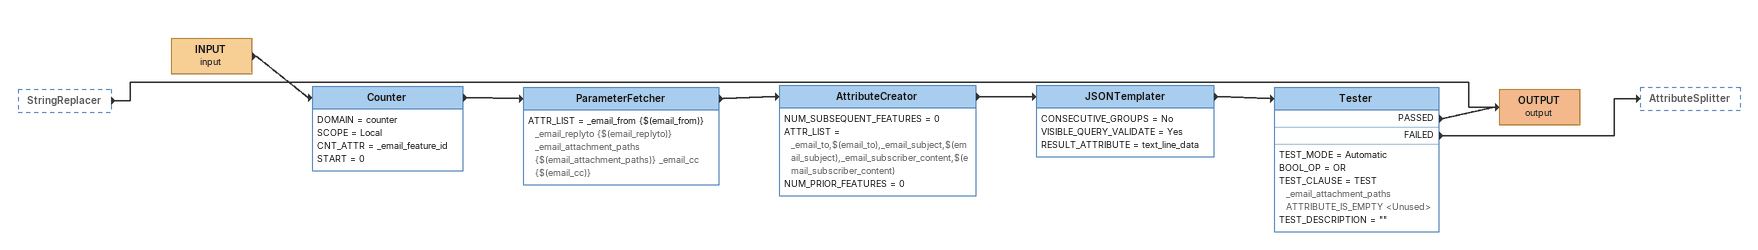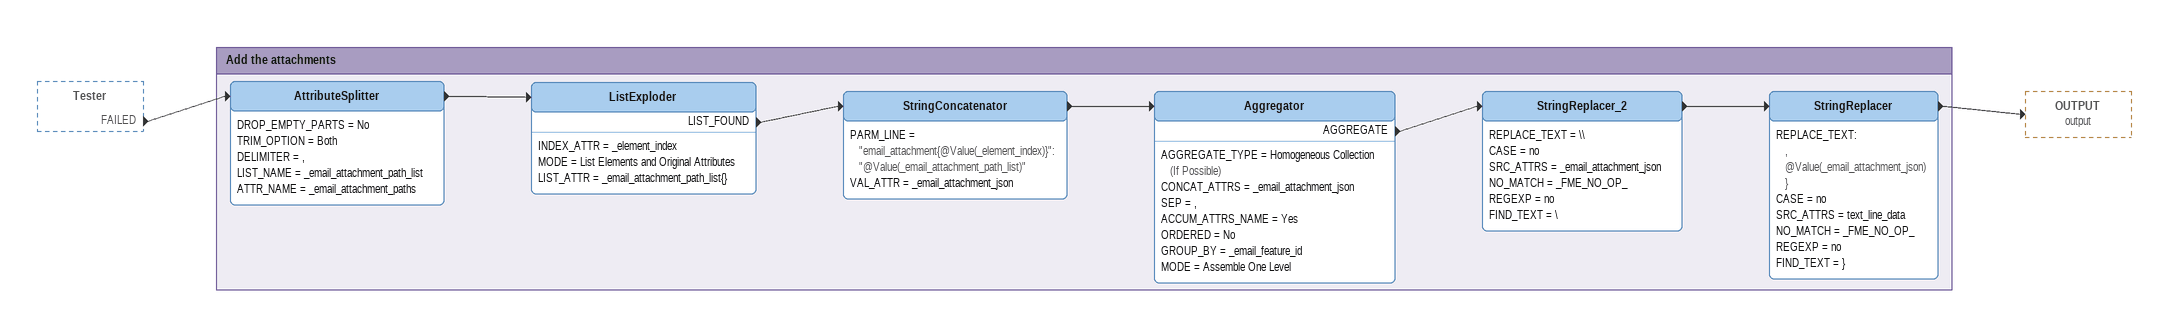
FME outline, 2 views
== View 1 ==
StringReplacer [outside]
    -> OUTPUT (output)
INPUT (input)
    -> Counter
Counter
    DOMAIN = counter
    SCOPE = Local
    CNT_ATTR = _email_feature_id
    START = 0
    -> ParameterFetcher
ParameterFetcher
    ATTR_LIST = _email_from {$(email_from)} _email_replyto {$(email_replyto)} _email_attachment_paths {$(email_attachment_paths)} _email_cc {$(email_cc)}
    -> AttributeCreator
AttributeCreator
    NUM_SUBSEQUENT_FEATURES = 0
    ATTR_LIST = _email_to,$(email_to),_email_subject,$(email_subject),_email_subscriber_content,$(email_subscriber_content)
    NUM_PRIOR_FEATURES = 0
    -> JSONTemplater
JSONTemplater
    CONSECUTIVE_GROUPS = No
    VISIBLE_QUERY_VALIDATE = Yes
    RESULT_ATTRIBUTE = text_line_data
    -> Tester
Tester
    TEST_MODE = Automatic
    BOOL_OP = OR
    TEST_CLAUSE = TEST _email_attachment_paths ATTRIBUTE_IS_EMPTY <Unused>
    TEST_DESCRIPTION = ""
    PASSED -> OUTPUT (output)
    FAILED -> AttributeSplitter
OUTPUT (output)

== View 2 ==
Tester [outside]
    FAILED -> AttributeSplitter

Bookmark: Add the attachments
AttributeSplitter
    DROP_EMPTY_PARTS = No
    TRIM_OPTION = Both
    DELIMITER = ,
    LIST_NAME = _email_attachment_path_list
    ATTR_NAME = _email_attachment_paths
    -> ListExploder
ListExploder
    INDEX_ATTR = _element_index
    MODE = List Elements and Original Attributes
    LIST_ATTR = _email_attachment_path_list{}
    LIST_FOUND -> StringConcatenator
StringConcatenator
    PARM_LINE = "email_attachment{@Value(_element_index)}": "@Value(_email_attachment_path_list)"
    VAL_ATTR = _email_attachment_json
    -> Aggregator
Aggregator
    AGGREGATE_TYPE = Homogeneous Collection (If Possible)
    CONCAT_ATTRS = _email_attachment_json
    SEP = ,
    ACCUM_ATTRS_NAME = Yes
    ORDERED = No
    GROUP_BY = _email_feature_id
    MODE = Assemble One Level
    AGGREGATE -> StringReplacer_2
StringReplacer_2
    REPLACE_TEXT = \\
    CASE = no
    SRC_ATTRS = _email_attachment_json
    NO_MATCH = _FME_NO_OP_
    REGEXP = no
    FIND_TEXT = \
    -> StringReplacer
StringReplacer
    REPLACE_TEXT:
      ,
      @Value(_email_attachment_json)
      }
    CASE = no
    SRC_ATTRS = text_line_data
    NO_MATCH = _FME_NO_OP_
    REGEXP = no
    FIND_TEXT = }
    -> OUTPUT (output)
